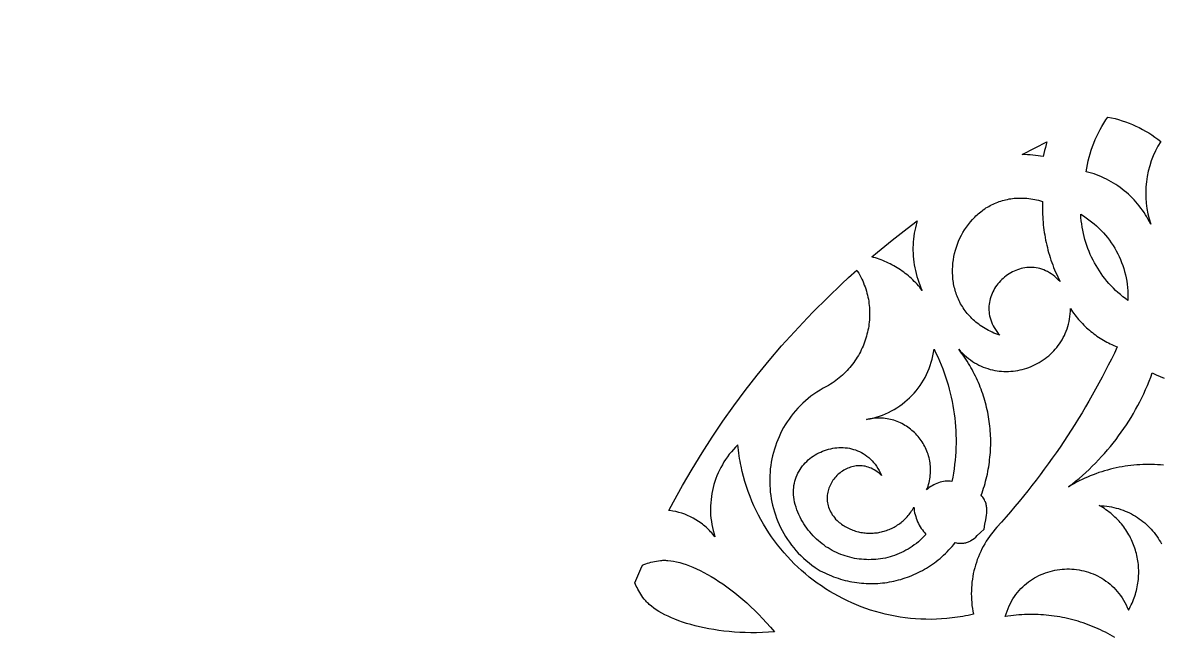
# Model space of a CAD drawing. Extents: x -340 to 340, y -265 to 265.
# Drawn here: x -163.9 to -31, y 31.9 to 103.5 of the extents above; entities that cross this region are included whole.
import ezdxf

# ---------------------------------------------------------------- set-up
doc = ezdxf.new("R2010")
doc.units = 0
doc.layers.add('LAYER_1', color=18, linetype='CONTINUOUS')

msp = doc.modelspace()

# ---------------------------------------------------------------- linework, layer by layer
at = {"layer": 'LAYER_1'}
for points in [[(-340, 65), (-340, -265), (340, -265), (340, 265), (-140, 265, 0.363604)], [(-37.19, 92.53, -0.118726), (-31.01, 89.68, 0.224974), (-32.19, 80.02), (-32.33, 80.3), (-32.48, 80.58), (-32.63, 80.86), (-32.8, 81.13), (-32.97, 81.39), (-33.14, 81.65), (-33.33, 81.9), (-33.52, 82.15), (-33.72, 82.39), (-33.92, 82.63), (-34.13, 82.86), (-34.34, 83.09), (-34.57, 83.31), (-34.79, 83.52), (-35.03, 83.72), (-35.27, 83.92), (-35.51, 84.12), (-35.76, 84.3), (-36.01, 84.48), (-36.27, 84.65), (-36.54, 84.82), (-36.8, 84.98), (-37.08, 85.13), (-37.36, 85.27), (-37.64, 85.41), (-37.92, 85.54), (-38.21, 85.66), (-38.51, 85.77), (-38.8, 85.88), (-39.11, 85.97), (-39.41, 86.06), (-39.72, 86.14), (-39.65, 86.57), (-39.57, 86.99), (-39.48, 87.42), (-39.38, 87.84), (-39.26, 88.25), (-39.13, 88.67), (-38.99, 89.08), (-38.83, 89.49), (-38.66, 89.89), (-38.49, 90.28), (-38.3, 90.67), (-38.1, 91.06), (-37.89, 91.44), (-37.66, 91.81), (-37.43, 92.18)]]:
    msp.add_lwpolyline(points, format="xyb", close=True, dxfattribs=at)
for points in [[(-44.39, 89.34), (-44.49, 88.98), (-44.58, 88.62), (-44.67, 88.27), (-44.74, 87.91), (-45.05, 87.96), (-45.35, 88.01), (-45.66, 88.05), (-45.96, 88.08), (-46.27, 88.11), (-46.58, 88.13), (-46.88, 88.15), (-47.19, 88.16), (-47.2, 88.16), (-45.69, 88.95), (-44.31, 89.65)], [(-47.08, 83.07), (-46.86, 83.05), (-46.64, 83.04), (-46.42, 83.01), (-46.2, 82.98), (-45.97, 82.95), (-45.74, 82.91), (-45.52, 82.86), (-45.28, 82.81), (-45.05, 82.75), (-44.82, 82.68), (-44.83, 82.37), (-44.83, 82.07), (-44.83, 81.77), (-44.83, 81.46), (-44.82, 81.16), (-44.8, 80.86), (-44.79, 80.56), (-44.76, 80.26), (-44.73, 79.95), (-44.7, 79.65), (-44.66, 79.35), (-44.62, 79.06), (-44.57, 78.76), (-44.52, 78.46), (-44.46, 78.16), (-44.4, 77.87), (-44.33, 77.57), (-44.26, 77.28), (-44.19, 76.99), (-44.11, 76.7), (-44.02, 76.41), (-43.93, 76.12), (-43.84, 75.83), (-43.74, 75.55), (-43.63, 75.26), (-43.53, 74.98), (-43.41, 74.7), (-43.3, 74.42), (-43.17, 74.14), (-43.05, 73.87), (-42.92, 73.59), (-42.78, 73.32), (-42.98, 73.53), (-43.18, 73.73), (-43.39, 73.91), (-43.59, 74.07), (-43.81, 74.22), (-44.02, 74.36), (-44.24, 74.48), (-44.46, 74.59), (-44.67, 74.68), (-44.9, 74.76), (-45.12, 74.83), (-45.34, 74.88), (-45.56, 74.92), (-45.79, 74.95), (-46.01, 74.97), (-46.23, 74.98), (-46.45, 74.97), (-46.67, 74.95), (-46.89, 74.92), (-47.11, 74.89), (-47.32, 74.84), (-47.53, 74.78), (-47.74, 74.71), (-47.94, 74.63), (-48.15, 74.54), (-48.34, 74.45), (-48.54, 74.34), (-48.73, 74.23), (-48.91, 74.11), (-49.09, 73.98), (-49.26, 73.84), (-49.43, 73.7), (-49.59, 73.55), (-49.75, 73.39), (-49.9, 73.23), (-50.04, 73.06), (-50.17, 72.89), (-50.3, 72.7), (-50.42, 72.52), (-50.53, 72.33), (-50.63, 72.13), (-50.72, 71.94), (-50.8, 71.73), (-50.87, 71.53), (-50.94, 71.31), (-50.99, 71.1), (-51.03, 70.89), (-51.06, 70.67), (-51.08, 70.45), (-51.09, 70.22), (-51.09, 70), (-51.07, 69.77), (-51.04, 69.54), (-51, 69.32), (-50.95, 69.09), (-50.88, 68.86), (-50.8, 68.63), (-50.7, 68.4), (-50.59, 68.17), (-50.47, 67.95), (-50.32, 67.72), (-50.17, 67.5), (-50, 67.27), (-49.81, 67.05), (-50.04, 67.14), (-50.27, 67.23), (-50.5, 67.32), (-50.72, 67.42), (-50.93, 67.52), (-51.14, 67.63), (-51.34, 67.74), (-51.53, 67.85), (-51.73, 67.97), (-51.91, 68.09), (-52.09, 68.21), (-52.27, 68.34), (-52.44, 68.47), (-52.6, 68.6), (-52.76, 68.73), (-52.92, 68.87), (-53.07, 69.01), (-53.21, 69.16), (-53.35, 69.31), (-53.49, 69.46), (-53.62, 69.61), (-53.74, 69.76), (-53.86, 69.92), (-53.97, 70.08), (-54.08, 70.24), (-54.19, 70.4), (-54.29, 70.57), (-54.39, 70.74), (-54.48, 70.91), (-54.56, 71.08), (-54.64, 71.25), (-54.72, 71.42), (-54.79, 71.6), (-54.86, 71.78), (-54.92, 71.96), (-54.98, 72.13), (-55.03, 72.32), (-55.08, 72.5), (-55.13, 72.68), (-55.17, 72.86), (-55.21, 73.05), (-55.24, 73.23), (-55.26, 73.42), (-55.29, 73.61), (-55.32, 73.98), (-55.34, 74.36), (-55.34, 74.74), (-55.32, 75.11), (-55.29, 75.49), (-55.24, 75.86), (-55.17, 76.23), (-55.09, 76.6), (-55, 76.97), (-54.89, 77.33), (-54.76, 77.69), (-54.62, 78.04), (-54.47, 78.39), (-54.3, 78.72), (-54.12, 79.05), (-53.92, 79.38), (-53.71, 79.69), (-53.49, 80), (-53.25, 80.29), (-53.01, 80.57), (-52.75, 80.85), (-52.61, 80.98), (-52.47, 81.1), (-52.33, 81.23), (-52.19, 81.35), (-52.04, 81.47), (-51.89, 81.58), (-51.74, 81.7), (-51.58, 81.8), (-51.43, 81.91), (-51.26, 82.01), (-51.1, 82.1), (-50.93, 82.19), (-50.77, 82.28), (-50.59, 82.37), (-50.42, 82.45), (-50.24, 82.52), (-50.06, 82.59), (-49.88, 82.66), (-49.7, 82.72), (-49.51, 82.78), (-49.32, 82.83), (-49.13, 82.88), (-48.93, 82.92), (-48.74, 82.96), (-48.54, 82.99), (-48.33, 83.02), (-48.13, 83.04), (-47.92, 83.05), (-47.72, 83.07), (-47.51, 83.07), (-47.29, 83.07)], [(-40.03, 80.98), (-39.71, 80.76), (-39.4, 80.54), (-39.09, 80.31), (-38.8, 80.07), (-38.52, 79.83), (-38.24, 79.57), (-37.97, 79.3), (-37.72, 79.03), (-37.47, 78.75), (-37.24, 78.46), (-37.01, 78.16), (-36.79, 77.85), (-36.59, 77.54), (-36.39, 77.23), (-36.21, 76.9), (-36.03, 76.57), (-35.87, 76.24), (-35.72, 75.9), (-35.58, 75.55), (-35.45, 75.2), (-35.34, 74.84), (-35.23, 74.49), (-35.14, 74.12), (-35.06, 73.75), (-34.99, 73.38), (-34.93, 73.01), (-34.89, 72.63), (-34.86, 72.25), (-34.84, 71.87), (-34.84, 71.49), (-34.84, 71.1), (-35.15, 71.33), (-35.44, 71.56), (-35.73, 71.8), (-36.01, 72.05), (-36.29, 72.3), (-36.55, 72.56), (-36.81, 72.83), (-37.06, 73.1), (-37.3, 73.38), (-37.53, 73.67), (-37.76, 73.96), (-37.97, 74.26), (-38.18, 74.57), (-38.38, 74.88), (-38.57, 75.19), (-38.75, 75.51), (-38.92, 75.84), (-39.09, 76.17), (-39.24, 76.5), (-39.39, 76.84), (-39.52, 77.18), (-39.65, 77.53), (-39.76, 77.88), (-39.87, 78.24), (-39.97, 78.59), (-40.05, 78.95), (-40.13, 79.32), (-40.2, 79.69), (-40.25, 80.05), (-40.3, 80.43), (-40.33, 80.8), (-40.36, 81.18)], [(-59.51, 80.26), (-59.6, 79.94), (-59.68, 79.61), (-59.75, 79.29), (-59.81, 78.96), (-59.86, 78.63), (-59.9, 78.29), (-59.93, 77.96), (-59.95, 77.63), (-59.96, 77.29), (-59.96, 76.95), (-59.95, 76.62), (-59.93, 76.28), (-59.9, 75.94), (-59.85, 75.6), (-59.8, 75.27), (-59.74, 74.93), (-59.67, 74.6), (-59.59, 74.26), (-59.49, 73.93), (-59.39, 73.6), (-59.28, 73.27), (-59.15, 72.94), (-59.02, 72.61), (-58.87, 72.29), (-59.02, 72.48), (-59.17, 72.66), (-59.32, 72.84), (-59.48, 73.01), (-59.64, 73.18), (-59.8, 73.35), (-59.97, 73.51), (-60.14, 73.67), (-60.32, 73.83), (-60.49, 73.98), (-60.67, 74.13), (-60.85, 74.27), (-61.04, 74.41), (-61.23, 74.55), (-61.42, 74.68), (-61.61, 74.81), (-61.81, 74.93), (-62.01, 75.05), (-62.21, 75.17), (-62.41, 75.28), (-62.62, 75.39), (-62.83, 75.49), (-63.04, 75.59), (-63.25, 75.68), (-63.46, 75.77), (-63.68, 75.85), (-63.9, 75.93), (-64.11, 76.01), (-64.34, 76.08), (-64.56, 76.14), (-64.76, 76.2), (-64.11, 76.75), (-62.38, 78.16), (-60.63, 79.53), (-59.46, 80.4)], [(-66.43, 74.51), (-66.3, 74.29), (-66.17, 74.07), (-66.05, 73.84), (-65.94, 73.62), (-65.83, 73.39), (-65.73, 73.16), (-65.64, 72.92), (-65.55, 72.69), (-65.47, 72.46), (-65.4, 72.22), (-65.33, 71.98), (-65.27, 71.74), (-65.22, 71.5), (-65.17, 71.26), (-65.13, 71.02), (-65.1, 70.78), (-65.07, 70.54), (-65.05, 70.29), (-65.03, 70.05), (-65.02, 69.81), (-65.02, 69.57), (-65.03, 69.32), (-65.03, 69.08), (-65.05, 68.84), (-65.07, 68.6), (-65.1, 68.36), (-65.13, 68.12), (-65.17, 67.88), (-65.22, 67.64), (-65.27, 67.41), (-65.33, 67.17), (-65.39, 66.94), (-65.46, 66.71), (-65.53, 66.47), (-65.62, 66.25), (-65.7, 66.02), (-65.79, 65.79), (-65.89, 65.57), (-65.99, 65.35), (-66.1, 65.13), (-66.22, 64.92), (-66.34, 64.71), (-66.46, 64.5), (-66.59, 64.29), (-66.73, 64.09), (-66.87, 63.89), (-67.01, 63.69), (-67.17, 63.49), (-67.32, 63.3), (-67.48, 63.12), (-67.65, 62.93), (-67.82, 62.76), (-68, 62.58), (-68.18, 62.41), (-68.37, 62.24), (-68.56, 62.08), (-68.76, 61.93), (-68.96, 61.77), (-69.17, 61.62), (-69.38, 61.48), (-69.6, 61.34), (-69.82, 61.21), (-70.05, 61.08), (-70.44, 60.87), (-70.81, 60.65), (-71.18, 60.42), (-71.53, 60.18), (-71.87, 59.93), (-72.2, 59.66), (-72.52, 59.39), (-72.83, 59.12), (-73.12, 58.83), (-73.41, 58.53), (-73.68, 58.23), (-73.94, 57.92), (-74.19, 57.61), (-74.43, 57.28), (-74.65, 56.95), (-74.87, 56.62), (-75.07, 56.28), (-75.26, 55.93), (-75.44, 55.58), (-75.6, 55.22), (-75.76, 54.86), (-75.9, 54.49), (-76.03, 54.13), (-76.15, 53.75), (-76.26, 53.38), (-76.36, 53), (-76.44, 52.62), (-76.51, 52.24), (-76.57, 51.85), (-76.62, 51.46), (-76.65, 51.08), (-76.68, 50.69), (-76.69, 50.3), (-76.69, 49.91), (-76.68, 49.52), (-76.65, 49.13), (-76.62, 48.74), (-76.57, 48.36), (-76.51, 47.97), (-76.44, 47.59), (-76.35, 47.21), (-76.26, 46.83), (-76.15, 46.45), (-76.03, 46.08), (-75.89, 45.71), (-75.75, 45.34), (-75.59, 44.98), (-75.42, 44.62), (-75.24, 44.26), (-75.05, 43.91), (-74.84, 43.57), (-74.62, 43.23), (-74.39, 42.9), (-74.15, 42.57), (-73.89, 42.25), (-73.63, 41.94), (-73.35, 41.63), (-73.05, 41.34), (-72.75, 41.05), (-72.43, 40.76), (-72.1, 40.49), (-71.76, 40.23), (-71.4, 39.97), (-71.04, 39.72), (-70.78, 39.58), (-70.53, 39.45), (-70.27, 39.32), (-70.01, 39.2), (-69.75, 39.08), (-69.49, 38.97), (-69.23, 38.87), (-68.96, 38.78), (-68.7, 38.69), (-68.43, 38.6), (-68.16, 38.52), (-67.89, 38.45), (-67.62, 38.39), (-67.35, 38.33), (-67.08, 38.28), (-66.8, 38.23), (-66.53, 38.19), (-66.26, 38.16), (-65.98, 38.13), (-65.71, 38.11), (-65.43, 38.09), (-65.16, 38.08), (-64.89, 38.08), (-64.61, 38.08), (-64.34, 38.09), (-64.07, 38.1), (-63.79, 38.12), (-63.52, 38.15), (-63.25, 38.18), (-62.98, 38.22), (-62.71, 38.26), (-62.44, 38.31), (-62.18, 38.37), (-61.91, 38.43), (-61.65, 38.5), (-61.38, 38.57), (-61.12, 38.65), (-60.86, 38.73), (-60.6, 38.82), (-60.35, 38.92), (-60.09, 39.02), (-59.84, 39.13), (-59.59, 39.24), (-59.34, 39.36), (-59.1, 39.48), (-58.86, 39.61), (-58.62, 39.75), (-58.38, 39.89), (-58.14, 40.03), (-57.91, 40.18), (-57.68, 40.34), (-57.46, 40.5), (-57.23, 40.67), (-57.01, 40.84), (-56.8, 41.02), (-56.59, 41.21), (-56.38, 41.4), (-56.17, 41.59), (-55.97, 41.79), (-55.77, 42), (-55.58, 42.21), (-55.39, 42.42), (-55.2, 42.64), (-55.02, 42.87), (-54.88, 42.84), (-54.75, 42.81), (-54.62, 42.79), (-54.49, 42.78), (-54.37, 42.78), (-54.25, 42.78), (-54.13, 42.78), (-54.02, 42.8), (-53.91, 42.82), (-53.8, 42.84), (-53.69, 42.87), (-53.59, 42.91), (-53.49, 42.95), (-53.39, 42.99), (-53.29, 43.04), (-53.2, 43.1), (-53.01, 43.22), (-52.82, 43.35), (-52.63, 43.51), (-52.45, 43.67), (-52.06, 44.02), (-51.66, 44.41), (-51.55, 44.99), (-51.45, 45.53), (-51.4, 45.79), (-51.37, 46.05), (-51.34, 46.29), (-51.33, 46.54), (-51.33, 46.78), (-51.34, 46.9), (-51.35, 47.02), (-51.37, 47.13), (-51.4, 47.25), (-51.42, 47.37), (-51.46, 47.48), (-51.5, 47.6), (-51.55, 47.71), (-51.6, 47.83), (-51.66, 47.94), (-51.73, 48.06), (-51.81, 48.18), (-51.9, 48.29), (-51.99, 48.41), (-51.89, 48.68), (-51.8, 48.95), (-51.71, 49.22), (-51.62, 49.49), (-51.54, 49.76), (-51.47, 50.04), (-51.4, 50.31), (-51.33, 50.59), (-51.27, 50.86), (-51.21, 51.14), (-51.16, 51.42), (-51.11, 51.7), (-51.07, 51.97), (-51.03, 52.25), (-51, 52.53), (-50.97, 52.81), (-50.94, 53.09), (-50.92, 53.37), (-50.9, 53.65), (-50.89, 53.92), (-50.88, 54.2), (-50.88, 54.48), (-50.88, 54.76), (-50.88, 55.04), (-50.89, 55.32), (-50.91, 55.6), (-50.93, 55.87), (-50.95, 56.15), (-50.98, 56.43), (-51.01, 56.7), (-51.04, 56.98), (-51.08, 57.26), (-51.13, 57.53), (-51.18, 57.8), (-51.23, 58.08), (-51.29, 58.35), (-51.35, 58.62), (-51.42, 58.89), (-51.49, 59.16), (-51.56, 59.43), (-51.64, 59.7), (-51.72, 59.96), (-51.81, 60.23), (-51.9, 60.49), (-52, 60.75), (-52.1, 61.01), (-52.2, 61.27), (-52.31, 61.53), (-52.42, 61.79), (-52.54, 62.04), (-52.66, 62.3), (-52.79, 62.55), (-52.92, 62.8), (-53.05, 63.05), (-53.19, 63.29), (-53.33, 63.54), (-53.48, 63.78), (-53.63, 64.02), (-53.78, 64.26), (-53.94, 64.5), (-54.1, 64.73), (-54.27, 64.96), (-54.44, 65.19), (-54.61, 65.42), (-54.4, 65.18), (-54.18, 64.96), (-53.95, 64.74), (-53.72, 64.54), (-53.49, 64.35), (-53.25, 64.17), (-53.01, 64.01), (-52.76, 63.85), (-52.51, 63.71), (-52.25, 63.57), (-52, 63.45), (-51.74, 63.34), (-51.48, 63.25), (-51.21, 63.16), (-50.95, 63.08), (-50.68, 63.01), (-50.41, 62.96), (-50.14, 62.91), (-49.87, 62.88), (-49.6, 62.85), (-49.33, 62.84), (-49.06, 62.83), (-48.79, 62.84), (-48.52, 62.85), (-48.25, 62.88), (-47.98, 62.91), (-47.71, 62.95), (-47.45, 63.01), (-47.19, 63.07), (-46.93, 63.14), (-46.67, 63.22), (-46.42, 63.31), (-46.17, 63.41), (-45.92, 63.51), (-45.68, 63.63), (-45.44, 63.75), (-45.2, 63.88), (-44.97, 64.02), (-44.75, 64.17), (-44.53, 64.33), (-44.31, 64.49), (-44.1, 64.66), (-43.9, 64.84), (-43.7, 65.03), (-43.51, 65.22), (-43.33, 65.42), (-43.16, 65.63), (-42.99, 65.85), (-42.83, 66.07), (-42.68, 66.3), (-42.53, 66.53), (-42.4, 66.78), (-42.27, 67.03), (-42.16, 67.28), (-42.05, 67.54), (-41.95, 67.81), (-41.86, 68.09), (-41.79, 68.37), (-41.72, 68.65), (-41.66, 68.94), (-41.62, 69.24), (-41.59, 69.54), (-41.57, 69.85), (-41.56, 70.17), (-41.43, 69.98), (-41.31, 69.79), (-41.17, 69.61), (-41.04, 69.43), (-40.9, 69.25), (-40.76, 69.08), (-40.62, 68.9), (-40.47, 68.74), (-40.32, 68.57), (-40.17, 68.41), (-40.01, 68.25), (-39.85, 68.09), (-39.69, 67.94), (-39.52, 67.79), (-39.35, 67.64), (-39.18, 67.5), (-39, 67.36), (-38.83, 67.22), (-38.65, 67.09), (-38.47, 66.96), (-38.28, 66.84), (-38.09, 66.71), (-37.9, 66.6), (-37.71, 66.48), (-37.52, 66.37), (-37.32, 66.26), (-37.12, 66.16), (-36.92, 66.06), (-36.71, 65.96), (-36.51, 65.87), (-36.3, 65.78), (-36.09, 65.7), (-36.43, 64.98), (-36.78, 64.27), (-37.14, 63.56), (-37.5, 62.85), (-37.87, 62.15), (-38.24, 61.45), (-38.62, 60.75), (-39.01, 60.06), (-39.41, 59.37), (-39.81, 58.69), (-40.21, 58.01), (-40.63, 57.33), (-41.04, 56.66), (-41.47, 55.99), (-41.9, 55.32), (-42.34, 54.66), (-42.78, 54), (-43.23, 53.35), (-43.69, 52.7), (-44.15, 52.06), (-44.62, 51.42), (-45.09, 50.78), (-45.57, 50.15), (-46.06, 49.52), (-46.55, 48.9), (-47.04, 48.28), (-47.55, 47.67), (-48.06, 47.06), (-48.57, 46.45), (-49.09, 45.85), (-49.62, 45.25), (-50.15, 44.66), (-50.15, 44.65), (-50.38, 44.39), (-50.6, 44.13), (-50.81, 43.85), (-51.02, 43.58), (-51.21, 43.29), (-51.4, 43.01), (-51.57, 42.71), (-51.74, 42.42), (-51.9, 42.12), (-52.05, 41.81), (-52.19, 41.5), (-52.32, 41.19), (-52.44, 40.87), (-52.55, 40.55), (-52.65, 40.23), (-52.75, 39.91), (-52.83, 39.58), (-52.91, 39.25), (-52.97, 38.92), (-53.02, 38.58), (-53.07, 38.25), (-53.1, 37.91), (-53.13, 37.57), (-53.14, 37.23), (-53.15, 36.89), (-53.14, 36.55), (-53.13, 36.21), (-53.1, 35.86), (-53.07, 35.52), (-53.02, 35.18), (-52.96, 34.84), (-52.9, 34.5), (-53.21, 34.43), (-53.52, 34.36), (-53.83, 34.3), (-54.14, 34.24), (-54.45, 34.19), (-54.76, 34.14), (-55.38, 34.06), (-56, 34), (-56.61, 33.95), (-57.22, 33.92), (-57.84, 33.9), (-58.44, 33.91), (-59.05, 33.93), (-59.65, 33.96), (-60.25, 34.01), (-60.85, 34.08), (-61.44, 34.16), (-62.03, 34.26), (-62.61, 34.38), (-63.19, 34.5), (-63.76, 34.65), (-64.33, 34.81), (-64.9, 34.98), (-65.45, 35.17), (-66.01, 35.37), (-66.55, 35.59), (-67.09, 35.82), (-67.62, 36.06), (-68.15, 36.32), (-68.67, 36.59), (-69.18, 36.87), (-69.68, 37.17), (-70.18, 37.48), (-70.66, 37.8), (-71.14, 38.14), (-71.61, 38.48), (-72.07, 38.84), (-72.52, 39.21), (-72.97, 39.6), (-73.4, 39.99), (-73.82, 40.39), (-74.23, 40.81), (-74.63, 41.24), (-75.02, 41.67), (-75.4, 42.12), (-75.77, 42.58), (-76.13, 43.05), (-76.47, 43.53), (-76.8, 44.01), (-77.12, 44.51), (-77.43, 45.02), (-77.72, 45.54), (-78.01, 46.06), (-78.27, 46.6), (-78.53, 47.14), (-78.77, 47.69), (-78.99, 48.25), (-79.2, 48.82), (-79.4, 49.39), (-79.58, 49.98), (-79.75, 50.57), (-79.9, 51.17), (-80.03, 51.77), (-80.1, 52.08), (-80.15, 52.38), (-80.21, 52.69), (-80.26, 53), (-80.3, 53.31), (-80.34, 53.63), (-80.38, 53.94), (-80.41, 54.26), (-80.68, 54), (-80.93, 53.73), (-81.17, 53.45), (-81.41, 53.16), (-81.63, 52.87), (-81.84, 52.57), (-82.04, 52.27), (-82.22, 51.95), (-82.4, 51.64), (-82.56, 51.32), (-82.72, 50.99), (-82.86, 50.66), (-82.99, 50.32), (-83.1, 49.98), (-83.21, 49.64), (-83.3, 49.29), (-83.38, 48.94), (-83.45, 48.58), (-83.51, 48.23), (-83.55, 47.87), (-83.58, 47.51), (-83.6, 47.15), (-83.61, 46.79), (-83.61, 46.43), (-83.59, 46.07), (-83.56, 45.7), (-83.51, 45.34), (-83.45, 44.98), (-83.38, 44.62), (-83.3, 44.26), (-83.2, 43.9), (-83.09, 43.54), (-83.21, 43.69), (-83.33, 43.84), (-83.46, 43.99), (-83.59, 44.13), (-83.72, 44.26), (-83.85, 44.4), (-83.99, 44.53), (-84.12, 44.65), (-84.27, 44.77), (-84.41, 44.89), (-84.55, 45.01), (-84.7, 45.12), (-85, 45.33), (-85.31, 45.53), (-85.63, 45.71), (-85.96, 45.87), (-86.29, 46.02), (-86.62, 46.16), (-86.96, 46.28), (-87.31, 46.38), (-87.66, 46.47), (-88.02, 46.54), (-88.37, 46.6), (-88.47, 46.61), (-87.94, 47.62), (-86.87, 49.54), (-85.76, 51.44), (-84.6, 53.32), (-83.4, 55.18), (-82.16, 57.02), (-80.87, 58.83), (-79.54, 60.62), (-78.17, 62.38), (-76.76, 64.11), (-75.3, 65.81), (-73.81, 67.47), (-72.28, 69.11), (-71.62, 69.78), (-68.27, 73.07), (-67.48, 73.8), (-66.53, 74.66)], [(-57.27, 64.97), (-57.06, 64.52), (-56.85, 64.06), (-56.66, 63.6), (-56.48, 63.14), (-56.31, 62.67), (-56.15, 62.21), (-55.99, 61.73), (-55.85, 61.26), (-55.72, 60.78), (-55.6, 60.31), (-55.49, 59.82), (-55.38, 59.34), (-55.29, 58.86), (-55.21, 58.37), (-55.14, 57.88), (-55.08, 57.39), (-55.03, 56.9), (-54.99, 56.41), (-54.96, 55.92), (-54.94, 55.42), (-54.93, 54.93), (-54.93, 54.44), (-54.94, 53.94), (-54.96, 53.45), (-54.99, 52.95), (-55.04, 52.46), (-55.09, 51.96), (-55.15, 51.47), (-55.23, 50.98), (-55.31, 50.49), (-55.41, 50), (-55.6, 50.02), (-55.8, 50.03), (-56, 50.02), (-56.2, 50.01), (-56.4, 49.98), (-56.6, 49.95), (-56.79, 49.9), (-56.99, 49.84), (-57.18, 49.77), (-57.36, 49.69), (-57.54, 49.6), (-57.72, 49.5), (-57.89, 49.39), (-58.05, 49.27), (-58.21, 49.14), (-58.36, 49), (-58.27, 49.22), (-58.2, 49.43), (-58.14, 49.65), (-58.08, 49.86), (-58.03, 50.08), (-57.99, 50.29), (-57.95, 50.5), (-57.93, 50.72), (-57.91, 50.93), (-57.9, 51.14), (-57.9, 51.35), (-57.91, 51.56), (-57.92, 51.76), (-57.94, 51.97), (-57.96, 52.17), (-58, 52.38), (-58.04, 52.58), (-58.08, 52.77), (-58.14, 52.97), (-58.2, 53.16), (-58.26, 53.35), (-58.33, 53.54), (-58.41, 53.73), (-58.5, 53.91), (-58.59, 54.09), (-58.68, 54.27), (-58.78, 54.44), (-58.89, 54.61), (-59, 54.78), (-59.12, 54.94), (-59.24, 55.1), (-59.37, 55.25), (-59.5, 55.4), (-59.64, 55.55), (-59.78, 55.69), (-59.93, 55.83), (-60.08, 55.96), (-60.23, 56.08), (-60.39, 56.21), (-60.56, 56.32), (-60.72, 56.44), (-60.89, 56.54), (-61.07, 56.64), (-61.25, 56.74), (-61.43, 56.83), (-61.61, 56.91), (-61.8, 56.99), (-61.99, 57.06), (-62.19, 57.13), (-62.39, 57.18), (-62.59, 57.24), (-62.79, 57.28), (-62.99, 57.32), (-63.2, 57.35), (-63.41, 57.37), (-63.62, 57.39), (-63.84, 57.4), (-64.05, 57.4), (-64.27, 57.39), (-64.49, 57.38), (-64.71, 57.36), (-64.93, 57.32), (-64.95, 57.32), (-64.62, 57.4), (-64.24, 57.5), (-63.88, 57.62), (-63.51, 57.75), (-63.16, 57.89), (-62.82, 58.05), (-62.48, 58.22), (-62.15, 58.41), (-61.83, 58.6), (-61.51, 58.81), (-61.21, 59.03), (-60.91, 59.27), (-60.63, 59.51), (-60.35, 59.76), (-60.09, 60.03), (-59.83, 60.3), (-59.59, 60.58), (-59.36, 60.88), (-59.13, 61.18), (-58.93, 61.49), (-58.73, 61.81), (-58.54, 62.14), (-58.37, 62.48), (-58.21, 62.82), (-58.07, 63.17), (-57.93, 63.53), (-57.82, 63.9), (-57.71, 64.27), (-57.62, 64.64), (-57.55, 65.03), (-57.49, 65.42)], [(-65, 57.31), (-65.38, 57.24), (-65.16, 57.29), (-64.95, 57.32)], [(-68.11, 53.94), (-67.86, 53.93), (-67.62, 53.9), (-67.38, 53.86), (-67.13, 53.81), (-66.9, 53.74), (-66.66, 53.67), (-66.43, 53.58), (-66.2, 53.48), (-65.98, 53.37), (-65.76, 53.24), (-65.54, 53.1), (-65.33, 52.95), (-65.13, 52.79), (-64.93, 52.61), (-64.74, 52.42), (-64.56, 52.22), (-64.38, 52), (-64.21, 51.77), (-64.05, 51.52), (-63.9, 51.26), (-63.76, 50.98), (-63.63, 50.69), (-63.79, 50.85), (-63.96, 50.99), (-64.13, 51.12), (-64.3, 51.24), (-64.48, 51.35), (-64.65, 51.44), (-64.83, 51.53), (-65, 51.6), (-65.18, 51.66), (-65.35, 51.72), (-65.53, 51.76), (-65.71, 51.79), (-65.89, 51.81), (-66.06, 51.82), (-66.24, 51.83), (-66.41, 51.82), (-66.58, 51.8), (-66.75, 51.78), (-66.92, 51.75), (-67.09, 51.71), (-67.26, 51.66), (-67.42, 51.6), (-67.58, 51.54), (-67.74, 51.47), (-67.89, 51.39), (-68.04, 51.3), (-68.19, 51.21), (-68.33, 51.11), (-68.47, 51.01), (-68.6, 50.9), (-68.73, 50.79), (-68.85, 50.67), (-68.97, 50.54), (-69.09, 50.41), (-69.2, 50.27), (-69.3, 50.14), (-69.39, 49.99), (-69.48, 49.85), (-69.57, 49.69), (-69.64, 49.54), (-69.71, 49.38), (-69.78, 49.22), (-69.83, 49.06), (-69.88, 48.89), (-69.92, 48.73), (-69.95, 48.56), (-69.97, 48.39), (-69.98, 48.21), (-69.99, 48.04), (-69.99, 47.86), (-69.97, 47.69), (-69.95, 47.51), (-69.92, 47.34), (-69.87, 47.16), (-69.82, 46.98), (-69.75, 46.81), (-69.68, 46.63), (-69.59, 46.46), (-69.49, 46.28), (-69.39, 46.11), (-69.26, 45.94), (-69.13, 45.77), (-68.99, 45.61), (-68.83, 45.44), (-68.7, 45.33), (-68.56, 45.22), (-68.43, 45.11), (-68.29, 45.01), (-68.15, 44.91), (-68.01, 44.82), (-67.86, 44.74), (-67.72, 44.65), (-67.57, 44.58), (-67.42, 44.5), (-67.27, 44.43), (-67.12, 44.37), (-66.97, 44.31), (-66.81, 44.26), (-66.66, 44.21), (-66.5, 44.16), (-66.34, 44.12), (-66.19, 44.08), (-66.03, 44.05), (-65.87, 44.02), (-65.71, 44), (-65.55, 43.98), (-65.39, 43.97), (-65.23, 43.96), (-65.07, 43.95), (-64.91, 43.95), (-64.75, 43.96), (-64.6, 43.96), (-64.44, 43.98), (-64.28, 43.99), (-64.12, 44.01), (-63.96, 44.04), (-63.81, 44.07), (-63.65, 44.1), (-63.5, 44.14), (-63.34, 44.18), (-63.19, 44.23), (-63.04, 44.28), (-62.89, 44.33), (-62.74, 44.39), (-62.59, 44.45), (-62.45, 44.52), (-62.3, 44.59), (-62.16, 44.67), (-62.02, 44.75), (-61.88, 44.83), (-61.75, 44.92), (-61.62, 45.01), (-61.48, 45.1), (-61.35, 45.2), (-61.23, 45.31), (-61.1, 45.41), (-60.98, 45.52), (-60.86, 45.64), (-60.75, 45.76), (-60.64, 45.88), (-60.53, 46.01), (-60.42, 46.14), (-60.32, 46.27), (-60.22, 46.41), (-60.12, 46.55), (-60.03, 46.7), (-59.94, 46.85), (-59.86, 47), (-59.83, 46.78), (-59.8, 46.56), (-59.76, 46.34), (-59.7, 46.13), (-59.64, 45.91), (-59.57, 45.7), (-59.5, 45.5), (-59.41, 45.29), (-59.32, 45.09), (-59.22, 44.9), (-59.1, 44.71), (-58.99, 44.52), (-58.86, 44.34), (-58.73, 44.16), (-58.59, 43.99), (-58.44, 43.82), (-58.65, 43.59), (-58.87, 43.38), (-59.1, 43.16), (-59.32, 42.96), (-59.56, 42.77), (-59.8, 42.59), (-60.04, 42.42), (-60.28, 42.26), (-60.53, 42.1), (-60.79, 41.96), (-61.04, 41.82), (-61.3, 41.7), (-61.56, 41.58), (-61.83, 41.47), (-62.1, 41.37), (-62.37, 41.28), (-62.64, 41.2), (-62.91, 41.13), (-63.18, 41.06), (-63.46, 41.01), (-63.74, 40.96), (-64.01, 40.93), (-64.29, 40.9), (-64.57, 40.88), (-64.85, 40.87), (-65.13, 40.86), (-65.4, 40.87), (-65.68, 40.88), (-65.96, 40.91), (-66.23, 40.94), (-66.51, 40.98), (-66.78, 41.02), (-67.06, 41.08), (-67.33, 41.14), (-67.59, 41.22), (-67.86, 41.3), (-68.12, 41.39), (-68.38, 41.48), (-68.64, 41.59), (-68.9, 41.7), (-69.15, 41.82), (-69.4, 41.95), (-69.64, 42.09), (-69.88, 42.23), (-70.12, 42.38), (-70.35, 42.54), (-70.58, 42.71), (-70.8, 42.89), (-71.01, 43.07), (-71.23, 43.26), (-71.43, 43.46), (-71.63, 43.66), (-71.83, 43.87), (-72.02, 44.1), (-72.2, 44.32), (-72.37, 44.56), (-72.54, 44.8), (-72.7, 45.05), (-72.86, 45.31), (-73.01, 45.57), (-73.15, 45.84), (-73.28, 46.12), (-73.4, 46.4), (-73.52, 46.69), (-73.62, 47), (-73.71, 47.3), (-73.78, 47.59), (-73.84, 47.89), (-73.88, 48.17), (-73.91, 48.45), (-73.92, 48.73), (-73.91, 49), (-73.89, 49.27), (-73.86, 49.53), (-73.81, 49.79), (-73.75, 50.03), (-73.68, 50.28), (-73.6, 50.51), (-73.5, 50.75), (-73.39, 50.97), (-73.27, 51.19), (-73.15, 51.4), (-73.01, 51.6), (-72.86, 51.8), (-72.7, 51.99), (-72.54, 52.17), (-72.37, 52.34), (-72.19, 52.51), (-72, 52.66), (-71.8, 52.81), (-71.6, 52.95), (-71.39, 53.09), (-71.18, 53.21), (-70.96, 53.33), (-70.74, 53.43), (-70.51, 53.53), (-70.28, 53.61), (-70.05, 53.69), (-69.81, 53.76), (-69.57, 53.82), (-69.33, 53.86), (-69.09, 53.9), (-68.84, 53.93), (-68.6, 53.94), (-68.35, 53.95)], [(-88.88, 40.79), (-88.73, 40.78), (-88.58, 40.77), (-88.26, 40.74), (-87.92, 40.68), (-87.57, 40.61), (-87.21, 40.52), (-86.84, 40.41), (-86.46, 40.29), (-86.07, 40.14), (-85.66, 39.98), (-85.25, 39.8), (-84.83, 39.6), (-84.4, 39.38), (-83.97, 39.15), (-83.53, 38.89), (-83.08, 38.62), (-82.62, 38.33), (-82.17, 38.03), (-81.71, 37.7), (-81.24, 37.36), (-80.78, 37), (-80.31, 36.62), (-79.84, 36.23), (-79.38, 35.81), (-78.91, 35.38), (-78.44, 34.94), (-77.98, 34.47), (-77.52, 33.99), (-77.06, 33.49), (-76.6, 32.97), (-76.15, 32.43), (-76.85, 32.39), (-77.54, 32.36), (-78.22, 32.34), (-78.88, 32.34), (-79.54, 32.35), (-80.19, 32.38), (-80.82, 32.42), (-81.44, 32.47), (-82.05, 32.54), (-82.65, 32.61), (-83.23, 32.7), (-83.8, 32.8), (-84.35, 32.9), (-84.88, 33.02), (-85.41, 33.15), (-85.91, 33.28), (-86.4, 33.43), (-86.87, 33.58), (-87.32, 33.74), (-87.76, 33.91), (-88.17, 34.08), (-88.57, 34.26), (-88.94, 34.44), (-89.3, 34.63), (-89.64, 34.82), (-89.95, 35.02), (-90.24, 35.22), (-90.51, 35.43), (-90.76, 35.63), (-90.87, 35.74), (-90.98, 35.84), (-91.08, 35.95), (-91.18, 36.05), (-91.27, 36.16), (-91.35, 36.26), (-91.5, 36.46), (-91.63, 36.65), (-91.76, 36.84), (-91.88, 37.03), (-91.99, 37.22), (-92.1, 37.41), (-92.19, 37.6), (-92.28, 37.79), (-92.36, 37.98), (-92.43, 38.18), (-91.75, 39.79), (-91.56, 40.22), (-91.38, 40.3), (-91.18, 40.38), (-90.98, 40.45), (-90.78, 40.51), (-90.58, 40.56), (-90.36, 40.62), (-90.15, 40.66), (-89.92, 40.7), (-89.69, 40.73), (-89.44, 40.76), (-89.31, 40.78), (-89.17, 40.79), (-89.03, 40.79)]]:
    msp.add_lwpolyline(points, close=True, dxfattribs=at)
for points in [[(-30.71, 51.89), (-31.05, 51.92), (-31.39, 51.94), (-31.74, 51.96), (-32.08, 51.97), (-32.43, 51.97), (-32.77, 51.97), (-33.12, 51.96), (-33.47, 51.94), (-33.81, 51.92), (-34.16, 51.89), (-34.5, 51.86), (-34.85, 51.81), (-35.19, 51.76), (-35.53, 51.71), (-35.87, 51.65), (-36.22, 51.58), (-36.56, 51.5), (-36.9, 51.42), (-37.23, 51.33), (-37.57, 51.23), (-37.91, 51.13), (-38.24, 51.02), (-38.58, 50.9), (-38.91, 50.78), (-39.24, 50.65), (-39.56, 50.51), (-39.89, 50.37), (-40.21, 50.22), (-40.53, 50.06), (-40.85, 49.9), (-41.17, 49.73), (-41.49, 49.55), (-41.8, 49.36), (-41.38, 49.68), (-40.97, 50.01), (-40.56, 50.35), (-40.17, 50.69), (-39.77, 51.04), (-39.39, 51.4), (-39.01, 51.76), (-38.64, 52.13), (-38.28, 52.5), (-37.92, 52.89), (-37.57, 53.27), (-37.23, 53.67), (-36.89, 54.07), (-36.56, 54.47), (-36.24, 54.89), (-35.93, 55.3), (-35.62, 55.73), (-35.33, 56.16), (-35.03, 56.59), (-34.75, 57.03), (-34.48, 57.47), (-34.21, 57.92), (-33.95, 58.38), (-33.7, 58.84), (-33.46, 59.3), (-33.23, 59.77), (-33, 60.24), (-32.78, 60.72), (-32.57, 61.2), (-32.37, 61.69), (-32.18, 62.18), (-32, 62.67), (-31.54, 62.45), (-31.07, 62.24), (-30.6, 62.04)], [(-36.37, 31.78), (-36.65, 31.94), (-36.92, 32.09), (-37.2, 32.24), (-37.48, 32.39), (-37.76, 32.53), (-38.04, 32.66), (-38.33, 32.79), (-38.61, 32.92), (-38.9, 33.04), (-39.2, 33.16), (-39.49, 33.27), (-39.78, 33.38), (-40.08, 33.48), (-40.38, 33.58), (-40.68, 33.67), (-40.98, 33.76), (-41.29, 33.84), (-41.59, 33.92), (-41.9, 33.99), (-42.2, 34.06), (-42.51, 34.12), (-42.82, 34.18), (-43.13, 34.23), (-43.45, 34.28), (-43.76, 34.32), (-44.07, 34.36), (-44.39, 34.39), (-44.7, 34.42), (-45.02, 34.44), (-45.34, 34.45), (-45.66, 34.47), (-45.98, 34.47), (-46.29, 34.47), (-46.61, 34.47), (-46.93, 34.46), (-47.25, 34.44), (-47.58, 34.42), (-47.9, 34.4), (-48.22, 34.36), (-48.54, 34.33), (-48.86, 34.28), (-49.18, 34.24), (-49.08, 34.56), (-48.97, 34.87), (-48.85, 35.18), (-48.72, 35.47), (-48.58, 35.76), (-48.44, 36.04), (-48.28, 36.3), (-48.11, 36.56), (-47.93, 36.81), (-47.75, 37.04), (-47.55, 37.27), (-47.35, 37.49), (-47.14, 37.7), (-46.93, 37.89), (-46.71, 38.08), (-46.48, 38.26), (-46.24, 38.43), (-46.01, 38.59), (-45.76, 38.74), (-45.51, 38.88), (-45.26, 39.01), (-45, 39.13), (-44.73, 39.23), (-44.47, 39.33), (-44.2, 39.42), (-43.93, 39.5), (-43.65, 39.57), (-43.37, 39.63), (-43.1, 39.68), (-42.82, 39.72), (-42.53, 39.75), (-42.25, 39.77), (-41.97, 39.78), (-41.68, 39.78), (-41.4, 39.77), (-41.12, 39.75), (-40.84, 39.71), (-40.56, 39.67), (-40.28, 39.62), (-40, 39.56), (-39.73, 39.49), (-39.45, 39.41), (-39.18, 39.31), (-38.92, 39.21), (-38.65, 39.1), (-38.4, 38.97), (-38.14, 38.84), (-37.89, 38.69), (-37.65, 38.54), (-37.41, 38.37), (-37.17, 38.2), (-36.94, 38.01), (-36.72, 37.82), (-36.51, 37.61), (-36.3, 37.39), (-36.1, 37.17), (-35.91, 36.93), (-35.72, 36.68), (-35.54, 36.42), (-35.38, 36.15), (-35.22, 35.87), (-35.07, 35.58), (-34.93, 35.28), (-34.8, 34.96), (-34.68, 35.17), (-34.57, 35.37), (-34.47, 35.58), (-34.37, 35.78), (-34.28, 35.99), (-34.2, 36.2), (-34.12, 36.41), (-34.04, 36.62), (-33.97, 36.84), (-33.91, 37.05), (-33.85, 37.27), (-33.8, 37.48), (-33.76, 37.7), (-33.72, 37.92), (-33.68, 38.13), (-33.65, 38.35), (-33.63, 38.57), (-33.61, 38.78), (-33.6, 39), (-33.59, 39.22), (-33.59, 39.44), (-33.59, 39.65), (-33.6, 39.87), (-33.61, 40.09), (-33.63, 40.3), (-33.66, 40.52), (-33.69, 40.73), (-33.72, 40.94), (-33.76, 41.16), (-33.81, 41.37), (-33.86, 41.58), (-33.91, 41.79), (-33.97, 41.99), (-34.04, 42.2), (-34.11, 42.4), (-34.18, 42.6), (-34.26, 42.81), (-34.35, 43), (-34.44, 43.2), (-34.53, 43.4), (-34.63, 43.59), (-34.74, 43.78), (-34.85, 43.96), (-34.96, 44.15), (-35.08, 44.33), (-35.2, 44.51), (-35.33, 44.69), (-35.46, 44.86), (-35.6, 45.03), (-35.74, 45.2), (-35.89, 45.37), (-36.04, 45.53), (-36.2, 45.69), (-36.36, 45.84), (-36.52, 45.99), (-36.69, 46.14), (-36.86, 46.28), (-37.04, 46.42), (-37.22, 46.56), (-37.41, 46.69), (-37.6, 46.82), (-37.79, 46.94), (-37.99, 47.06), (-38.19, 47.17), (-37.9, 47.16), (-37.61, 47.14), (-37.32, 47.11), (-37.04, 47.07), (-36.76, 47.02), (-36.48, 46.96), (-36.21, 46.89), (-35.94, 46.82), (-35.68, 46.73), (-35.42, 46.64), (-35.16, 46.54), (-34.92, 46.43), (-34.67, 46.32), (-34.43, 46.2), (-34.19, 46.07), (-33.96, 45.93), (-33.74, 45.79), (-33.52, 45.64), (-33.3, 45.48), (-33.09, 45.32), (-32.89, 45.15), (-32.69, 44.97), (-32.5, 44.79), (-32.31, 44.61), (-32.13, 44.42), (-31.96, 44.22), (-31.79, 44.02), (-31.63, 43.81), (-31.48, 43.6), (-31.33, 43.38), (-31.18, 43.16), (-31.05, 42.94), (-30.92, 42.71)]]:
    msp.add_lwpolyline(points, dxfattribs=at)

doc.saveas('drawing.dxf')
